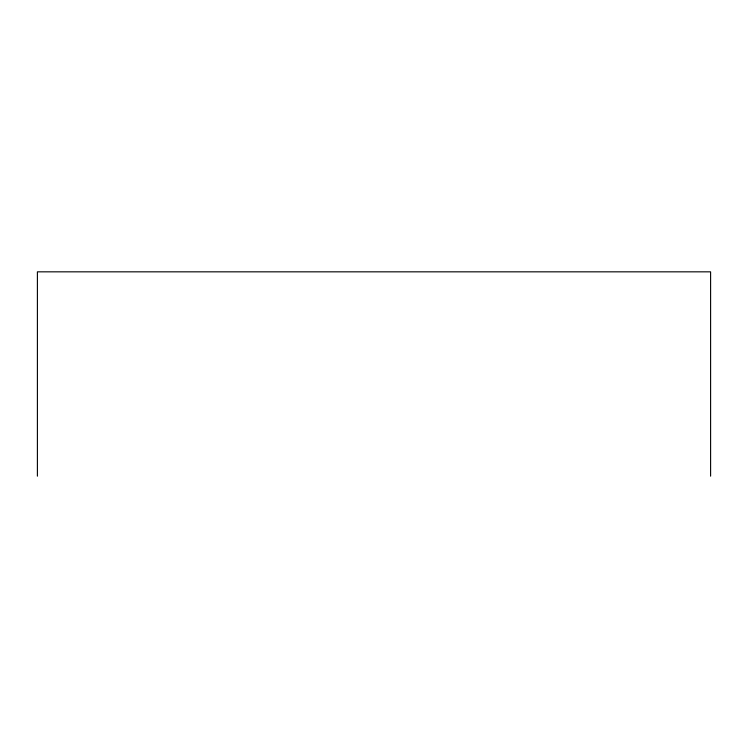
<?xml version="1.0" encoding="UTF-8"?>
<svg xmlns="http://www.w3.org/2000/svg" width="748" height="748" viewBox="0 0 748 748"><rect width="100%" height="100%" fill="white"/><g stroke="black" fill="none" stroke-linecap="round" stroke-linejoin="round"><path stroke-width="1.12" d="M710.6 476.167L710.6 271.833L37.4 271.833L37.4 476.167"/></g></svg>
